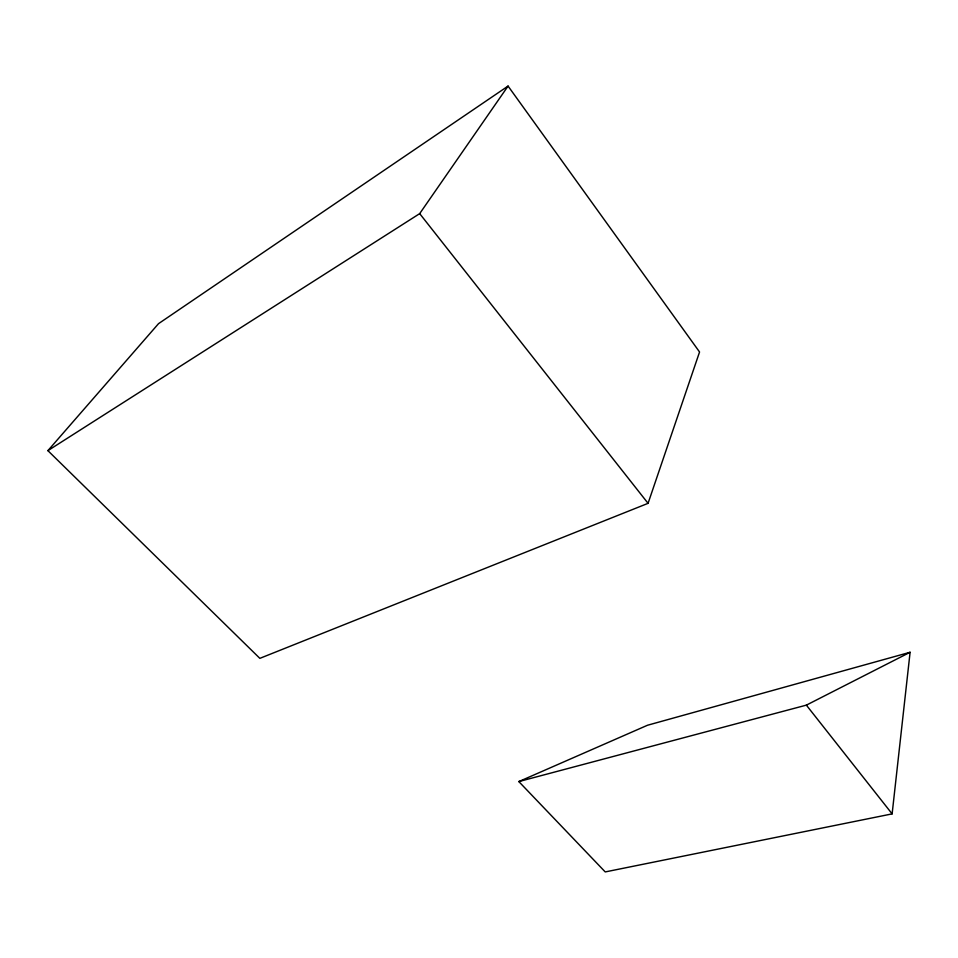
<?xml version="1.0" encoding="UTF-8"?>
<svg xmlns="http://www.w3.org/2000/svg" width="958" height="958" viewBox="0 0 958 958"><rect width="100%" height="100%" fill="white"/><g stroke="black" fill="none" stroke-linecap="round" stroke-linejoin="round"><path stroke-width="1.44" d="M892.126 813.881L910.1 652.266L647.488 725.254L518.829 781.572L605.228 871.924L892.126 813.881L806.361 705.136L518.829 781.572M648.063 503.333L699.556 351.993L508.063 86.076L158.525 323.66L47.9 450.643L259.846 658.35L648.063 503.333L419.688 213.622L508.063 86.076M47.9 450.643L419.688 213.622M806.361 705.136L910.1 652.266"/></g></svg>
